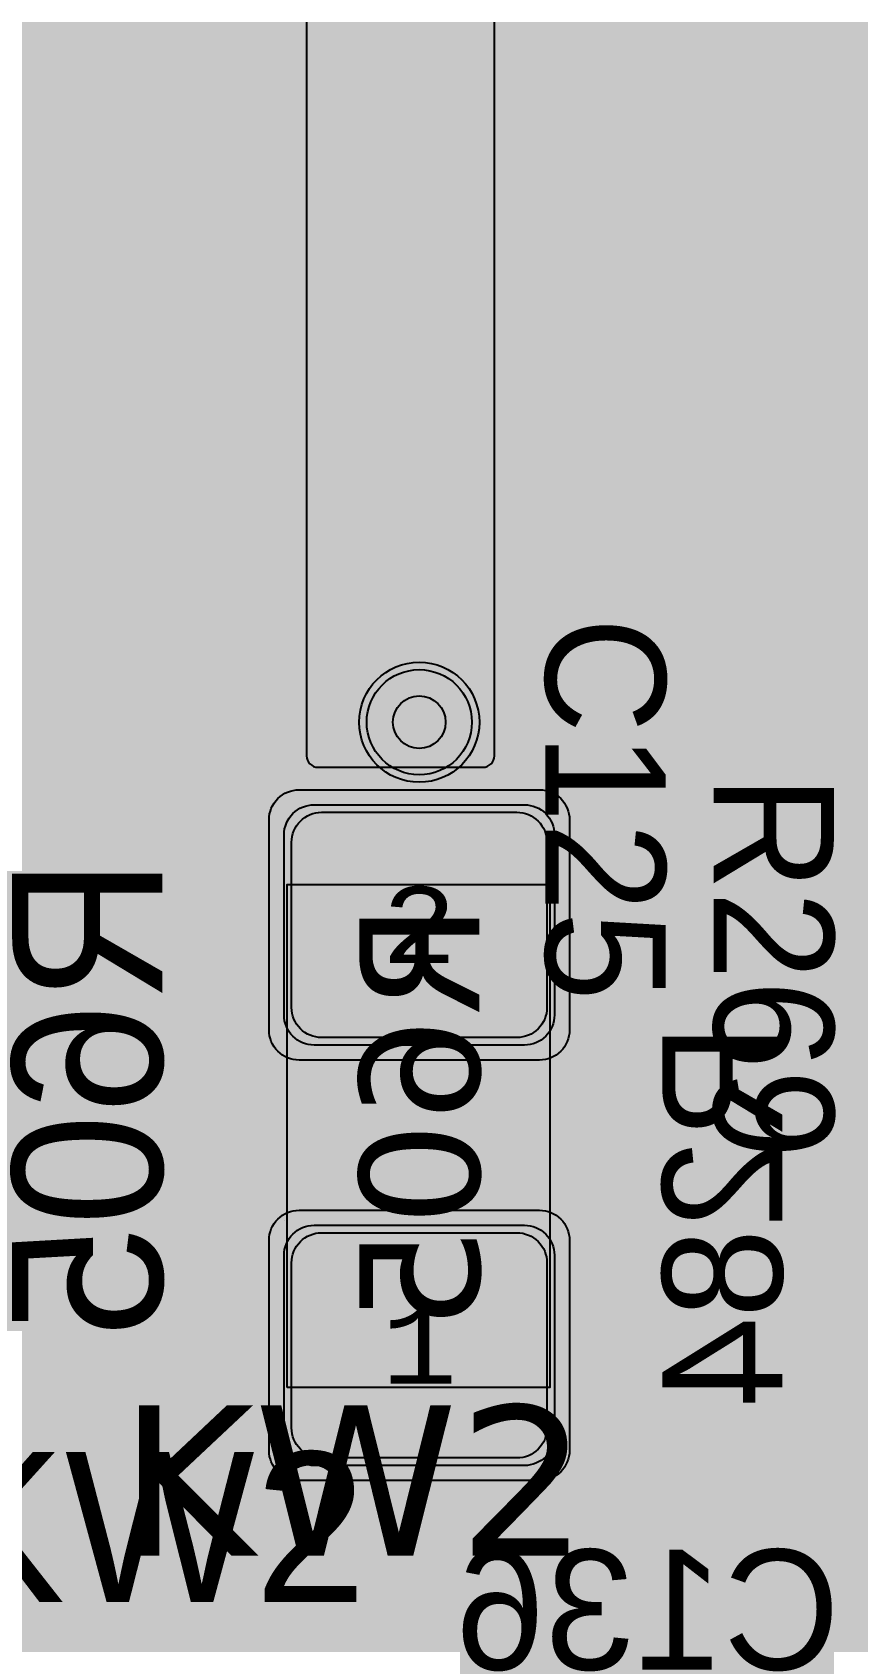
# Model space of a CAD drawing. Extents: x -28 to 199, y -61 to 255.
# Drawn here: x 108.42 to 113.92, y 110.88 to 121.6 of the extents above; entities that cross this region are included whole.
import ezdxf
from ezdxf.enums import TextEntityAlignment as Align

# ---------------------------------------------------------------- set-up
doc = ezdxf.new("R2010")
doc.units = 0
doc.header["$MEASUREMENT"] = 0
for name, color, linetype in [('ASSEMBLY_OUTLINES_BTM', 191, 'CONTINUOUS'), ('ASSEMBLY_PART_NUMBERS_BTM', 191, 'CONTINUOUS'), ('ASSEMBLY_PART_NUMBERS_TOP', 102, 'CONTINUOUS'), ('ASSEMBLY_REF_DES_BTM', 191, 'CONTINUOUS'), ('ASSEMBLY_REF_DES_TOP', 102, 'CONTINUOUS'), ('DRILL_DRAWING', 21, 'CONTINUOUS'), ('GENERATED_SILKSCREEN_BTM', 255, 'CONTINUOUS'), ('GENERATED_SILKSCREEN_TOP', 140, 'CONTINUOUS'), ('PART_PADS_SMD_BTM', 10, 'CONTINUOUS'), ('PIN_NUMBERS_BTM', 8, 'CONTINUOUS'), ('PIN_NUMBERS_TOP', 8, 'CONTINUOUS'), ('PLACEMENT_OUTLINES_BTM', 222, 'CONTINUOUS'), ('PLANE_DATA_LAYER_BOTTOM', 10, 'CONTINUOUS'), ('PLANE_DATA_LAYER_TOP', 150, 'CONTINUOUS'), ('PLANE_SHAPES_LAYER_2', 230, 'CONTINUOUS'), ('PLANE_SHAPES_LAYER_3', 81, 'CONTINUOUS'), ('PLANE_SHAPES_LAYER_BOTTOM', 10, 'CONTINUOUS'), ('PLANE_SHAPES_LAYER_TOP', 150, 'CONTINUOUS'), ('SILKSCREEN_OUTLINES_BTM', 211, 'CONTINUOUS'), ('SILKSCREEN_REF_DES_BTM', 211, 'CONTINUOUS'), ('SILKSCREEN_REF_DES_TOP', 150, 'CONTINUOUS'), ('SOLDERMASK_PADS_BTM', 12, 'CONTINUOUS'), ('SOLDERPASTE_PADS_BTM', 12, 'CONTINUOUS'), ('TRACES_LAYER_2', 230, 'CONTINUOUS'), ('TRACES_LAYER_BOTTOM', 10, 'CONTINUOUS'), ('TRACES_LAYER_TOP', 150, 'CONTINUOUS'), ('VIA_HOLES_LAYER_2', 30, 'CONTINUOUS'), ('VIA_HOLES_LAYER_3', 30, 'CONTINUOUS'), ('VIA_HOLES_LAYER_BOTTOM', 30, 'CONTINUOUS'), ('VIA_HOLES_LAYER_TOP', 30, 'CONTINUOUS'), ('VIA_PADS_LAYER_2', 230, 'CONTINUOUS'), ('VIA_PADS_LAYER_3', 81, 'CONTINUOUS'), ('VIA_PADS_LAYER_BOTTOM', 10, 'CONTINUOUS'), ('VIA_PADS_LAYER_TOP', 150, 'CONTINUOUS')]:
    doc.layers.add(name, color=color, linetype=linetype)
doc.styles.add('COURIER_NEW', font='COUR.TTF')
doc.styles.add('VERDANA', font='verdana.TTF')
doc.styles.add('VERIBEST_GERBER_0', font='txt')

msp = doc.modelspace()

# ---------------------------------------------------------------- hatches: boundary and pattern name
at = {"layer": 'PLANE_DATA_LAYER_BOTTOM'}
msp.add_hatch(color=256, dxfattribs=at).paths.add_polyline_path([(111.5, 131.9238, 0.414213562373095), (111.4238, 132), (109.500008, 132, -0.414213562373095), (109.5, 132.000008), (109.5, 134.749992, -0.414213562373095), (109.500008, 134.75), (110.006121, 134.75, 0.414213562373095), (110.082321, 134.8262, 0.1361140498363586), (110.071434, 134.865451, -0.1361112993962175), (110, 135.122999), (110, 135.123), (110, 135.1738, 0.414213562373095), (109.9238, 135.25), (102.239571, 135.25, -0.1989122151386089), (101.886018, 135.396447), (100.301127, 136.981338, 0.6681819935815638), (100.171045, 136.927457), (100.171045, 136.927456, 0.1347246748565301), (100.181719, 136.888562, -0.1347252053383624), (100.7, 135.000001), (100.7, 135, -0.2250797336535067), (99.341563, 132.135199, 0.2250776570506163), (99.313587, 132.0762, 0.414213562373095), (99.389787, 132), (103.249992, 132, -0.414213562373095), (103.25, 131.999992), (103.25, 128.3262, 0.414213562373095), (103.3262, 128.25), (110.249992, 128.25, -0.414213562373095), (110.25, 128.249992), (110.25, 116.7762, 0.414213562373095), (110.3262, 116.7), (111.4238, 116.7, 0.414213562373095), (111.5, 116.7762)], flags=0)
msp.add_hatch(color=256, dxfattribs=at).paths.add_polyline_path([(111, 116.2), (111, 116.7762)], is_closed=False, flags=0)
at = {"layer": 'PLANE_DATA_LAYER_TOP'}
h = msp.add_hatch(color=256, dxfattribs=at)
h.paths.add_polyline_path([(116, 117.851777, -0.198909955685367), (115.977682, 117.797896), (111.963134, 113.783348, 0.1989121654681667), (111.852713, 113.516769), (111.852713, 109.210536, -0.198909955685367), (111.830395, 109.156655), (111.519268, 108.845529, 0.0521305858654235), (111.469896, 108.784628, -0.2536742335169971), (111.406035, 108.75), (111.052087, 108.75, -0.761357668387957), (111.012997, 108.891609, 0.2639141789224446), (111.5, 109.749999), (111.5, 109.75, 0.9999999999999999), (109.5, 109.75), (109.5, 109.749999, 0.2639141789224446), (109.987003, 108.891609, -0.761360327043746), (109.947913, 108.75), (109.787758, 108.75, -0.1239228712937583), (109.751683, 108.759081, 0.1020236173796423), (108.319618, 109.18617, -0.3891033849063), (108.25, 109.262085), (108.25, 114.499992, 0.414213562373095), (108.249992, 114.5), (106.5762, 114.5, -0.414213562373095), (106.5, 114.5762), (106.5, 125.249996), (106.499997, 125.250001), (102.750002, 128.999998, 0.2076843458650112), (102.749996, 129), (92.5762, 129, -0.414213562373095), (92.5, 129.0762), (92.5, 136.056084, -0.1989099556853327), (92.522318, 136.109965), (96.690035, 140.277682, -0.198913366334503), (96.743917, 140.3), (101.681014, 140.3, 0.1989121654681708), (101.947593, 140.410421), (104.203399, 142.666227, -0.6681819935816116), (104.333481, 142.612346), (104.333481, 139.196114, 0.1757342818238031), (104.432285, 138.923678, -0.175734275473325), (104.45, 138.874832), (104.45, 138.725168, -0.175734275473325), (104.432285, 138.676322, 0.1757342818238031), (104.333481, 138.403886), (104.333481, 136.625539, 0.1989121882725126), (104.457961, 136.325019), (107.040622, 133.742358, -0.1989099556853327), (107.06294, 133.688477), (107.06294, 128.070543, -0.1989099556853327), (107.040622, 128.016662), (106.79948, 127.77552, 0.1989121882725187), (106.675, 127.475), (106.675, 127.253921, -0.1860860801835699), (106.65528, 127.20277, 1.605833285110361), (107.690542, 126.906113, -0.0444727051515374), (107.689341, 126.919589), (107.689341, 126.91959, -0.6681819935815638), (107.819423, 126.973471), (108.696207, 126.096687, -0.1385728852908575), (108.716437, 126.060519, 0.8890740124386082), (109.9, 126.199997), (109.9, 126.200001, 0.3470511284967585), (109.439481, 126.783563, -0.1385728852908576), (109.403313, 126.803793), (108.591015, 127.616091, -0.198909955685367), (108.568697, 127.669972), (108.568697, 134.9238, -0.414213562373095), (108.644897, 135), (112.2238, 135, -0.414213562373095), (112.3, 134.9238), (112.3, 122.370567, 0.1989122151386119), (112.446447, 122.017014), (115.667013, 118.796447, 0.1553978667167526), (115.936597, 118.657102, -0.3656115539432245), (116, 118.581984)], flags=0)
h.paths.add_polyline_path([(92.75, 130.75, -0.9999999999999999), (94.75, 130.75, -0.9999999999999999)], flags=0)
h.paths.add_polyline_path([(93.3, 135, -0.9999999999999999), (100.7, 135, -0.9999999999999999)], flags=0)
at = {"layer": 'PLANE_SHAPES_LAYER_2'}
h = msp.add_hatch(color=256, dxfattribs=at)
h.paths.add_polyline_path([(169.5, 129.25), (149.5, 129.25), (142.25, 122), (142.25, 90.5), (147.5, 90.5), (147.5, 80), (154, 80), (154, 69.25), (131.75, 69.25), (131.75, 73.25), (121.25, 73.25), (121.25, 81), (110.5, 81), (110.5, 125.75), (106.5, 125.75), (106.5, 128.75), (93.5, 128.75), (93.5, 120.25), (91.75, 120.25), (91.75, 121.5), (80, 121.5), (80, 118.25), (73.25, 118.25), (73.25, 124.5), (67.5, 124.5), (67.5, 128), (57.75, 128), (57.75, 120.25), (55.25, 120.25), (55.25, 121.5), (47.5, 121.5), (47.5, 119), (35, 119), (35, 134.75), (32.75, 134.75), (32.75, 159.75), (29.25, 159.75), (29.25, 175.25), (22.5, 175.25), (22.5, 195.25), (17.25, 195.25), (17.25, 198), (22.5, 198), (22.5, 216.5), (40.25, 216.5), (40.25, 235.5), (54.5, 235.5), (54.5, 254), (87.25, 254), (87.25, 236.25), (86.25, 236.25), (86.25, 228.75), (81, 228.75), (81, 218.75), (95.25, 218.75), (95.25, 194.5), (87, 194.5), (87, 172), (131.1, 172), (131.1, 208.75), (115.5, 208.75), (115.5, 213.75), (106.75, 213.75), (106.75, 218.75), (110.25, 222.25), (110.25, 226.25), (142.5, 226.25), (142.5, 221.5), (160.5, 221.5), (160.5, 240.75), (169.5, 240.75)])
h.paths.add_polyline_path([(35.5, 149.5), (41.75, 149.5), (41.75, 152), (39.25, 152), (39.25, 154), (37.75, 154), (37.75, 152), (35.5, 152)], flags=16)
h.paths.add_polyline_path([(37.5, 125.75), (37.5, 128.75), (42.75, 128.75), (42.75, 125.75)], flags=16)
h.paths.add_polyline_path([(52, 127.75), (52, 130.75), (54.25, 130.75), (54.25, 127.75)], flags=16)
h.paths.add_polyline_path([(50.75, 219.5), (50.75, 226.5), (71.75, 226.5), (71.75, 219.5)], flags=16)
h.paths.add_polyline_path([(66.5, 150.75), (66.5, 177.5), (72.25, 177.5), (72.25, 150.75)], flags=16)
h.paths.add_polyline_path([(47.25, 185.25), (73, 185.25), (73, 188.25), (70.25, 188.25), (70.25, 191), (47.25, 191)], flags=16)
h.paths.add_polyline_path([(84.5, 208), (84.5, 212.75), (85, 212.75), (85, 208)], flags=16)
h.paths.add_polyline_path([(61.5, 137.25), (87.75, 137.25), (87.75, 140.5), (84.75, 140.5), (84.75, 143), (61.5, 143)], flags=16)
h.paths.add_polyline_path([(88.75, 127), (88.75, 130), (91, 130), (91, 127)], flags=16)
h.paths.add_polyline_path([(85.5, 130.25), (85.5, 132.5), (91, 132.5), (91, 130.25)], flags=16)
h.paths.add_polyline_path([(108.75, 142.25), (135.75, 142.25), (135.75, 145.75), (132.25, 145.75), (132.25, 149), (108.75, 149)], flags=16)
h.paths.add_polyline_path([(114.25, 126.75), (140.75, 126.75), (140.75, 129.75), (137.25, 129.75), (137.25, 133), (114.25, 133)], flags=16)
h.paths.add_polyline_path([(155.25, 180.25), (166.25, 180.25), (166.25, 186.25), (152.25, 186.25), (152.25, 183), (155.25, 183)], flags=16)
at = {"layer": 'PLANE_SHAPES_LAYER_3'}
h = msp.add_hatch(color=256, dxfattribs=at)
h.paths.add_polyline_path([(169.5, 129.25), (149.5, 129.25), (142.25, 122), (142.25, 90.5), (147.5, 90.5), (147.5, 80), (154, 80), (154, 69.25), (131.75, 69.25), (131.75, 73.25), (121.25, 73.25), (121.25, 81), (110.5, 81), (110.5, 125.75), (106.5, 125.75), (106.5, 128.75), (93.5, 128.75), (93.5, 120.25), (91.75, 120.25), (91.75, 121.5), (80, 121.5), (80, 118.25), (73.25, 118.25), (73.25, 124.5), (67.5, 124.5), (67.5, 127.75), (58.25, 127.75), (58.25, 130.25), (88.75, 130.25), (88.75, 127), (91, 127), (91, 132.5), (55, 132.5), (55, 131.25), (52, 131.25), (52, 127.75), (55, 127.75), (55, 127.25), (57.75, 127.25), (57.75, 120.25), (55.25, 120.25), (55.25, 121.5), (47.5, 121.5), (47.5, 119), (35, 119), (35, 134.75), (32.75, 134.75), (32.75, 159.75), (29.25, 159.75), (29.25, 175.25), (22.5, 175.25), (22.5, 195.25), (17.25, 195.25), (17.25, 198), (22.5, 198), (22.5, 216.5), (40.25, 216.5), (40.25, 235.5), (54.5, 235.5), (54.5, 254), (87.25, 254), (87.25, 236.25), (86.25, 236.25), (86.25, 228.75), (81, 228.75), (81, 218.75), (95.25, 218.75), (95.25, 194.5), (87, 194.5), (87, 172), (131.1, 172), (131.1, 208.75), (115.5, 208.75), (115.5, 213.75), (106.75, 213.75), (106.75, 218.75), (110.25, 222.25), (110.25, 226.25), (142.5, 226.25), (142.5, 221.5), (160.5, 221.5), (160.5, 240.75), (169.5, 240.75)])
h.paths.add_polyline_path([(35.5, 149.5), (41.75, 149.5), (41.75, 152), (39.25, 152), (39.25, 154), (37.75, 154), (37.75, 152), (35.5, 152)], flags=16)
h.paths.add_polyline_path([(37.5, 125.75), (37.5, 128.75), (42.75, 128.75), (42.75, 125.75)], flags=16)
h.paths.add_polyline_path([(50.75, 219.5), (50.75, 226.5), (71.75, 226.5), (71.75, 219.5)], flags=16)
h.paths.add_polyline_path([(66.5, 150.75), (66.5, 177.5), (72.25, 177.5), (72.25, 150.75)], flags=16)
h.paths.add_polyline_path([(47.25, 185.25), (73, 185.25), (73, 188.25), (70.25, 188.25), (70.25, 191), (47.25, 191)], flags=16)
h.paths.add_polyline_path([(84.5, 208), (84.5, 212.75), (85, 212.75), (85, 208)], flags=16)
h.paths.add_polyline_path([(61.5, 137.25), (87.75, 137.25), (87.75, 140.5), (84.75, 140.5), (84.75, 143), (61.5, 143)], flags=16)
h.paths.add_polyline_path([(108.75, 142.25), (135.75, 142.25), (135.75, 145.75), (132.25, 145.75), (132.25, 149), (108.75, 149)], flags=16)
h.paths.add_polyline_path([(114.25, 126.75), (140.75, 126.75), (140.75, 129.75), (137.25, 129.75), (137.25, 133), (114.25, 133)], flags=16)
h.paths.add_polyline_path([(155.25, 180.25), (166.25, 180.25), (166.25, 186.25), (152.25, 186.25), (152.25, 183), (155.25, 183)], flags=16)
at = {"layer": 'VIA_HOLES_LAYER_2'}
h = msp.add_hatch(color=256, dxfattribs=at)
edge = h.paths.add_edge_path()
edge.add_arc((111, 117), 0.175, 0, 360)
at = {"layer": 'VIA_HOLES_LAYER_3'}
h = msp.add_hatch(color=256, dxfattribs=at)
edge = h.paths.add_edge_path()
edge.add_arc((111, 117), 0.175, 0, 360)
at = {"layer": 'VIA_HOLES_LAYER_BOTTOM'}
h = msp.add_hatch(color=256, dxfattribs=at)
edge = h.paths.add_edge_path()
edge.add_arc((111, 117), 0.175, 0, 360)
at = {"layer": 'VIA_HOLES_LAYER_TOP'}
h = msp.add_hatch(color=256, dxfattribs=at)
edge = h.paths.add_edge_path()
edge.add_arc((111, 117), 0.175, 0, 360)

# ---------------------------------------------------------------- linework, layer by layer
at = {"layer": 'ASSEMBLY_OUTLINES_BTM'}
msp.add_lwpolyline([(110.12, 112.57), (110.12, 115.92), (111.87, 115.92), (111.87, 112.57)], close=True, dxfattribs=at)
at = {"layer": 'GENERATED_SILKSCREEN_BTM', "const_width": 0.15}
for points in [[(108.306, 115.966), (109.266, 115.966), (109.274, 115.964), (109.279, 115.959), (109.282, 115.953), (109.283, 115.946), (109.282, 115.938), (109.279, 115.931), (109.274, 115.926), (109.266, 115.924), (108.806, 115.924), (108.806, 115.454), (109.272, 115.29), (109.279, 115.286), (109.283, 115.279), (109.284, 115.271), (109.282, 115.265), (109.279, 115.259), (109.273, 115.254), (109.267, 115.251), (109.259, 115.253), (108.793, 115.417), (108.666, 115.257)], [(108.327, 115.924), (108.327, 115.445), (108.453, 115.29), (108.639, 115.29), (108.766, 115.445), (108.766, 115.924), (108.327, 115.924)], [(108.666, 115.257), (108.664, 115.254), (108.659, 115.253), (108.654, 115.25), (108.649, 115.25), (108.443, 115.25), (108.438, 115.25), (108.435, 115.253), (108.432, 115.253), (108.431, 115.254), (108.43, 115.255), (108.427, 115.257), (108.29, 115.427)], [(108.327, 114.825), (108.453, 114.979), (108.812, 114.979), (108.701, 114.843), (108.7, 114.839), (108.699, 114.837), (108.699, 114.836), (108.698, 114.836), (108.697, 114.831), (108.697, 114.494), (108.698, 114.49), (108.699, 114.489), (108.699, 114.488), (108.7, 114.485), (108.701, 114.481), (108.837, 114.313), (108.84, 114.312), (108.841, 114.31), (108.842, 114.309), (108.844, 114.309), (108.851, 114.307), (108.854, 114.306), (109.129, 114.306), (109.134, 114.307), (109.138, 114.309), (109.142, 114.31), (109.145, 114.313), (109.282, 114.481), (109.284, 114.486), (109.285, 114.487), (109.285, 114.489), (109.286, 114.491), (109.286, 114.492), (109.286, 114.494), (109.286, 114.831), (109.285, 114.835), (109.284, 114.839), (109.282, 114.843), (109.145, 115.011), (109.143, 115.013), (109.142, 115.015), (109.139, 115.017), (109.132, 115.019), (109.129, 115.02), (108.443, 115.02), (108.438, 115.019), (108.434, 115.017), (108.432, 115.015), (108.43, 115.013), (108.427, 115.011), (108.29, 114.843)], [(108.864, 114.979), (109.119, 114.979), (109.245, 114.825), (109.245, 114.502), (109.119, 114.346), (108.864, 114.346), (108.737, 114.502), (108.737, 114.825), (108.864, 114.979)], [(112.91828, 114.31948), (112.91668, 114.31708), (112.91268, 114.31628), (112.90868, 114.31388), (112.90468, 114.31388), (112.73988, 114.31388), (112.73588, 114.31388), (112.73348, 114.31628), (112.73108, 114.31628), (112.73028, 114.31708), (112.72948, 114.31788), (112.72708, 114.31948), (112.61748, 114.45548), (112.61588, 114.45948), (112.61508, 114.46188), (112.61428, 114.46588), (112.61428, 114.86908), (112.61588, 114.87628), (112.61988, 114.88028), (112.62468, 114.88508), (112.63028, 114.88668), (113.39828, 114.88668), (113.40468, 114.88508), (113.40868, 114.88108), (113.41108, 114.87628), (113.41188, 114.87068), (113.41108, 114.86428), (113.40868, 114.85868), (113.40468, 114.85468), (113.39828, 114.85308), (113.03028, 114.85308), (113.03028, 114.47708), (113.40308, 114.34588), (113.40868, 114.34268), (113.41188, 114.33708), (113.41268, 114.33068), (113.41108, 114.32588), (113.40868, 114.32108), (113.40388, 114.31708), (113.39908, 114.31468), (113.39268, 114.31628), (113.01988, 114.44748), (112.91828, 114.31948)], [(112.64708, 114.85308), (112.64708, 114.46988), (112.74788, 114.34588), (112.89668, 114.34588), (112.99828, 114.46988), (112.99828, 114.85308), (112.64708, 114.85308)], [(108.29, 114.481), (108.427, 114.313), (108.432, 114.308), (108.44, 114.307), (108.445, 114.308), (108.451, 114.31), (108.455, 114.313), (108.459, 114.318), (108.462, 114.323), (108.463, 114.328), (108.463, 114.333), (108.46, 114.337), (108.327, 114.501)], [(112.61748, 113.69868), (112.72708, 113.56428), (112.73108, 113.56188), (112.73428, 113.56108), (112.73668, 113.55948), (112.73988, 113.55868), (112.84948, 113.55868), (112.85188, 113.55948), (112.85748, 113.56108), (112.86148, 113.56188), (112.86308, 113.56428), (113.29588, 114.09708), (113.38148, 114.09708), (113.38148, 113.57468), (113.38308, 113.56908), (113.38628, 113.56428), (113.39188, 113.56188), (113.39828, 113.56108), (113.40388, 113.56188), (113.40948, 113.56428), (113.41268, 113.56908), (113.41428, 113.57468), (113.41428, 114.11388), (113.41268, 114.12028), (113.40868, 114.12428), (113.40468, 114.12828), (113.39828, 114.12988), (113.28868, 114.12988), (113.28628, 114.12908), (113.28068, 114.12748), (113.27828, 114.12588), (113.27668, 114.12428), (113.27508, 114.12268), (112.84148, 113.59068), (112.74788, 113.59068), (112.64708, 113.71548), (112.64708, 113.97388), (112.75348, 114.10428), (112.75508, 114.10988), (112.75428, 114.11468), (112.75188, 114.12028), (112.74708, 114.12348), (112.74228, 114.12668), (112.73668, 114.12748), (112.73108, 114.12668), (112.72708, 114.12268), (112.61748, 113.98828), (112.61668, 113.98508), (112.61588, 113.98268), (112.61508, 113.98188), (112.61428, 113.97868), (112.61428, 113.70908), (112.61508, 113.70588), (112.61508, 113.70508), (112.61588, 113.70428), (112.61668, 113.70188), (112.61748, 113.69868)], [(108.29, 113.536), (108.427, 113.368), (108.432, 113.365), (108.436, 113.364), (108.439, 113.362), (108.443, 113.361), (109.129, 113.361), (109.132, 113.362), (109.139, 113.364), (109.141, 113.365), (109.145, 113.368), (109.282, 113.536), (109.283, 113.54), (109.284, 113.542), (109.285, 113.544), (109.286, 113.546), (109.286, 113.549), (109.286, 113.886), (109.285, 113.89), (109.284, 113.894), (109.282, 113.898), (109.145, 114.066), (109.143, 114.068), (109.142, 114.07), (109.139, 114.072), (109.132, 114.074), (109.129, 114.075), (108.443, 114.075), (108.439, 114.074), (108.436, 114.072), (108.432, 114.07), (108.427, 114.066)], [(108.427, 114.066), (108.29, 113.898)], [(108.453, 114.034), (109.119, 114.034), (109.169, 113.975), (108.38, 113.491), (108.327, 113.557), (108.327, 113.88), (108.453, 114.034)], [(109.195, 113.943), (109.245, 113.88), (109.245, 113.557), (109.119, 113.401), (108.453, 113.401), (108.406, 113.46), (109.195, 113.943)], [(112.90948, 112.83708), (112.98628, 112.86268), (113.06308, 112.83708), (113.06548, 112.83708), (113.06868, 112.83628), (113.31588, 112.83628), (113.31828, 112.83628), (113.32068, 112.83708), (113.32388, 112.83788), (113.32708, 112.84108), (113.40948, 112.92108), (113.41268, 112.92428), (113.41348, 112.92908), (113.41428, 112.93228), (113.41428, 113.22588), (113.41428, 113.22828), (113.41348, 113.23068), (113.41268, 113.23388), (113.40948, 113.23708), (113.32708, 113.31708), (113.32388, 113.32028), (113.32068, 113.32188), (113.31588, 113.32188), (113.06868, 113.32188), (113.06548, 113.32188), (113.06388, 113.32188), (113.06308, 113.32108), (112.98628, 113.29548), (112.90948, 113.32108), (112.90868, 113.32188), (112.90388, 113.32188), (112.71188, 113.32188), (112.70868, 113.32188), (112.70468, 113.32028), (112.70068, 113.31708), (112.61828, 113.23708), (112.61588, 113.23388), (112.61508, 113.23068), (112.61428, 113.22828), (112.61428, 113.22588), (112.61428, 112.93228), (112.61508, 112.92908), (112.61588, 112.92428), (112.61828, 112.92108), (112.70068, 112.84108), (112.70548, 112.83788), (112.70868, 112.83708), (112.71188, 112.83628), (112.90388, 112.83628), (112.90708, 112.83628), (112.90868, 112.83708), (112.90948, 112.83708)], [(112.72068, 113.28988), (112.90228, 113.28988), (112.97108, 113.26828), (112.97108, 112.89148), (112.90228, 112.86828), (112.72068, 112.86828), (112.64708, 112.93868), (112.64708, 113.21788), (112.72068, 113.28988)], [(113.07188, 113.28988), (113.30868, 113.28988), (113.38148, 113.21788), (113.38148, 112.93868), (113.30868, 112.86828), (113.07188, 112.86828), (113.00308, 112.89148), (113.00308, 113.26828), (113.07188, 113.28988)], [(108.306, 113.131), (108.787, 113.131), (108.794, 113.13), (108.799, 113.127), (108.802, 113.123), (108.804, 113.116), (108.806, 113.111), (108.807, 113.107), (108.806, 113.102), (108.803, 113.098), (108.67, 112.935), (108.67, 112.612), (108.797, 112.456), (109.119, 112.456), (109.244, 112.612), (109.244, 112.935), (109.112, 113.098), (109.109, 113.105), (109.109, 113.111), (109.113, 113.117), (109.118, 113.123), (109.125, 113.127), (109.132, 113.128), (109.136, 113.128), (109.139, 113.127), (109.144, 113.122), (109.282, 112.953), (109.284, 112.95), (109.284, 112.946), (109.286, 112.942), (109.286, 112.605), (109.286, 112.602), (109.285, 112.601), (109.285, 112.6), (109.284, 112.598), (109.284, 112.596), (109.282, 112.592), (109.144, 112.423), (109.141, 112.42), (109.139, 112.419), (109.133, 112.417), (109.129, 112.416), (108.787, 112.416), (108.783, 112.417), (108.777, 112.419), (108.775, 112.419), (108.774, 112.42), (108.772, 112.422), (108.77, 112.423), (108.634, 112.592), (108.632, 112.597), (108.631, 112.6), (108.63, 112.605), (108.63, 112.942)], [(108.63, 112.942), (108.631, 112.946), (108.632, 112.949), (108.634, 112.953), (108.744, 113.089), (108.327, 113.089)], [(113.39828, 112.13948), (113.40468, 112.13868), (113.40868, 112.13468), (113.41108, 112.12908), (113.41188, 112.12348), (113.41108, 112.11788), (113.40868, 112.11308), (113.40468, 112.10908), (113.39828, 112.10748), (113.15588, 112.10748), (113.15588, 112.06988), (113.15428, 112.06428), (113.15108, 112.05948), (113.14548, 112.05708), (113.13988, 112.05628), (113.13348, 112.05708), (113.12788, 112.05948), (113.12388, 112.06428), (113.12308, 112.06988), (113.12308, 112.10748), (112.65268, 112.10748), (112.64868, 112.10828), (112.64548, 112.10988), (112.64228, 112.11388), (112.63988, 112.11788), (112.63828, 112.12268), (112.63748, 112.12748), (112.63828, 112.13148), (112.64148, 112.13548), (113.12708, 112.62108), (113.13188, 112.62428), (113.13668, 112.62588), (113.14148, 112.62508), (113.14708, 112.62188), (113.15108, 112.62028), (113.15348, 112.61708), (113.15508, 112.61388), (113.15588, 112.60988), (113.15588, 112.13948), (113.39828, 112.13948)], [(113.12308, 112.56988), (112.69348, 112.13948), (113.12308, 112.13948), (113.12308, 112.56988)], [(112.6516, 110.7092), (112.6516, 111.4604), (112.6524, 111.466), (112.6548, 111.47), (112.6588, 111.4724), (112.6644, 111.4732), (112.6684, 111.474), (112.6724, 111.474), (112.6756, 111.4724), (112.6788, 111.4692), (112.8348, 111.25), (112.8364, 111.2468), (112.8372, 111.2444), (112.8372, 111.2388), (112.8348, 111.234), (112.8308, 111.23), (112.826, 111.2268), (112.8204, 111.2252), (112.8172, 111.2252), (112.8148, 111.226), (112.8108, 111.2308), (112.6828, 111.41), (112.6828, 110.7092)], [(111.0228, 111.4732), (110.8884, 111.3636), (110.8852, 111.3596), (110.8836, 111.3532), (110.8844, 111.3484), (110.886, 111.3444), (110.8884, 111.3412), (110.8924, 111.338), (110.8964, 111.3356), (110.9004, 111.3348), (110.9044, 111.3348), (110.9076, 111.3372), (111.0388, 111.4436), (111.298, 111.4436), (111.4212, 111.3428), (111.4212, 111.0556), (111.3124, 111.1444), (111.3092, 111.1452), (111.3076, 111.146), (111.3068, 111.146), (111.3068, 111.1468), (111.3028, 111.1476), (111.0332, 111.1476), (111.03, 111.1468), (111.03, 111.146), (111.0284, 111.146), (111.026, 111.1452), (111.0236, 111.1444), (110.8884, 111.0356), (110.8876, 111.0332), (110.886, 111.0324), (110.8852, 111.0316), (110.8852, 111.03), (110.8836, 111.0244), (110.8828, 111.022), (110.8828, 110.802), (110.8836, 110.798)], [(111.4532, 110.7996), (111.454, 110.802), (111.454, 111.3508), (111.4532, 111.3548), (111.4516, 111.358), (111.45, 111.3596), (111.4492, 111.3612), (111.4468, 111.3636), (111.3124, 111.4732), (111.3092, 111.474), (111.3076, 111.4748), (111.306, 111.4756), (111.3028, 111.4764), (111.0332, 111.4764), (111.03, 111.4756), (111.0284, 111.4748), (111.026, 111.474), (111.0228, 111.4732)], [(111.7956, 110.7092), (111.6708, 110.81), (111.6708, 110.9588), (111.794, 111.0604), (111.9268, 111.0604), (111.9332, 111.062), (111.9372, 111.0652), (111.9396, 111.0708), (111.9404, 111.0764), (111.9396, 111.082), (111.9372, 111.0868), (111.9332, 111.0908), (111.9268, 111.0924), (111.794, 111.0924), (111.6708, 111.194), (111.6708, 111.3428), (111.7956, 111.4436), (112.054, 111.4436), (112.1844, 111.3372), (112.19, 111.3356), (112.1956, 111.3364), (112.2004, 111.3388), (112.2044, 111.3436), (112.2076, 111.3484), (112.2084, 111.354), (112.2084, 111.3572), (112.2076, 111.3596), (112.206, 111.362), (112.2036, 111.3636), (112.0684, 111.4732), (112.066, 111.474), (112.0636, 111.4748), (112.0628, 111.4756), (112.0596, 111.4764), (111.79, 111.4764), (111.786, 111.4756), (111.7844, 111.4748), (111.7828, 111.474), (111.7796, 111.4732), (111.6444, 111.3636), (111.642, 111.3596), (111.6412, 111.3564), (111.6396, 111.354), (111.6388, 111.3508), (111.6388, 111.186), (111.6396, 111.1836), (111.6412, 111.178), (111.642, 111.174), (111.6444, 111.1724), (111.762, 111.0764), (111.6444, 110.9804), (111.6436, 110.9788), (111.642, 110.9772), (111.6412, 110.9764), (111.6412, 110.9748), (111.6396, 110.9692), (111.6388, 110.9668), (111.6388, 110.802), (111.6396, 110.798)], [(113.6916, 110.798), (113.6924, 110.802), (113.6924, 111.3508), (113.6916, 111.3548), (113.69, 111.358), (113.6884, 111.3596), (113.6876, 111.3612), (113.686, 111.3636), (113.5508, 111.4732), (113.5484, 111.474), (113.546, 111.4748), (113.5452, 111.4756), (113.542, 111.4764), (113.2724, 111.4764), (113.2684, 111.4756), (113.2668, 111.4748), (113.2644, 111.474), (113.262, 111.4732), (113.1268, 111.3636), (113.1236, 111.3596), (113.122, 111.3532), (113.1228, 111.3484), (113.1244, 111.3444), (113.1268, 111.3412), (113.1308, 111.338), (113.1348, 111.3356), (113.1388, 111.3348), (113.1428, 111.3348), (113.146, 111.3372), (113.278, 111.4436), (113.5364, 111.4436), (113.6596, 111.3428), (113.6596, 110.81), (113.5364, 110.7092)], [(111.4212, 111.014), (111.4212, 110.81), (111.298, 110.7092), (111.0396, 110.7092), (110.9148, 110.81), (110.9148, 111.014), (111.0396, 111.1156), (111.298, 111.1156), (111.4212, 111.014)], [(112.2084, 110.798), (112.2076, 110.8036), (112.2044, 110.8092), (112.2004, 110.8132), (112.1956, 110.8164), (112.19, 110.8172), (112.1844, 110.8156), (112.054, 110.7092)], [(113.278, 110.7092), (113.146, 110.8156), (113.1428, 110.8172), (113.1388, 110.818), (113.1348, 110.8172), (113.1308, 110.8148), (113.1268, 110.8116), (113.1244, 110.8076), (113.1228, 110.8028), (113.122, 110.798)]]:
    msp.add_lwpolyline(points, dxfattribs=at)
for points in [[(110.120005, 113.657911, 1.22306e-05), (110.119995, 113.657902), (110.119995, 114.842098, 1.22306e-05), (110.120005, 114.842089), (110.120005, 113.657911)], [(111.870005, 113.666156, 1.1642e-05), (111.869995, 113.666164), (111.869995, 114.833836, 1.1642e-05), (111.870005, 114.833844), (111.870005, 113.666156)]]:
    msp.add_lwpolyline(points, format="xyb", dxfattribs=at)
at = {"layer": 'GENERATED_SILKSCREEN_TOP', "const_width": 0.15}
for points in [[(111.8464, 117.45), (111.956, 117.5844), (111.9584, 117.5884), (111.9616, 117.5892), (111.9648, 117.5908), (111.9688, 117.5916), (112.5176, 117.5916), (112.5216, 117.5908), (112.5248, 117.5892), (112.5272, 117.5876), (112.528, 117.5868), (112.5304, 117.5844), (112.64, 117.45), (112.6408, 117.4476), (112.6416, 117.4452), (112.6424, 117.4444), (112.6432, 117.4412), (112.6432, 117.1716), (112.6424, 117.1676), (112.6416, 117.166), (112.6408, 117.1636), (112.64, 117.1612), (112.5304, 117.026), (112.5264, 117.0228), (112.52, 117.0212), (112.516, 117.022), (112.512, 117.0236), (112.508, 117.026), (112.5048, 117.03), (112.5024, 117.034), (112.5016, 117.038), (112.5016, 117.042), (112.504, 117.0452), (112.6104, 117.1772), (112.6104, 117.4356), (112.5096, 117.5588), (111.9768, 117.5588), (111.876, 117.4356), (111.876, 117.1772), (111.9824, 117.0452), (111.9848, 117.042), (111.9848, 117.038), (111.984, 117.034), (111.9816, 117.03), (111.9784, 117.026), (111.9744, 117.0236), (111.9704, 117.022), (111.9648, 117.0212), (111.96, 117.0228), (111.956, 117.026), (111.8464, 117.1612), (111.8448, 117.1644), (111.844, 117.1652), (111.844, 117.1676), (111.844, 117.1684), (111.8432, 117.1692), (111.8432, 117.1716), (111.8432, 117.4412), (111.844, 117.4444), (111.8448, 117.4476), (111.8464, 117.45)], [(111.876, 116.722), (111.8752, 116.7284), (111.8712, 116.7316), (111.8656, 116.734), (111.8592, 116.7348), (111.8536, 116.734), (111.848, 116.7316), (111.844, 116.7284), (111.8432, 116.722), (111.8432, 116.41), (111.844, 116.4044), (111.848, 116.3996), (111.8536, 116.3972), (111.8592, 116.3964), (111.8656, 116.3972), (111.8712, 116.3996), (111.8752, 116.4044), (111.876, 116.41), (111.876, 116.5508), (112.6272, 116.5508), (112.6328, 116.5516), (112.6368, 116.554), (112.6392, 116.558), (112.64, 116.5636), (112.6408, 116.5676), (112.6408, 116.5716), (112.6392, 116.5748), (112.636, 116.578), (112.4168, 116.734), (112.4112, 116.7364), (112.4064, 116.7364), (112.4008, 116.734), (112.3968, 116.73), (112.3936, 116.7252), (112.392, 116.7196), (112.3936, 116.714), (112.3976, 116.71), (112.5768, 116.582), (111.876, 116.582), (111.876, 116.722)], [(113.4592, 115.9756), (113.4608, 115.9732), (113.4648, 115.9724), (113.4688, 115.97), (113.4728, 115.97), (113.6376, 115.97), (113.6416, 115.97), (113.644, 115.9724), (113.6464, 115.9724), (113.6472, 115.9732), (113.648, 115.974), (113.6504, 115.9756), (113.76, 116.1116), (113.7616, 116.1156), (113.7624, 116.118), (113.7632, 116.122), (113.7632, 116.5252), (113.7616, 116.5324), (113.7576, 116.5364), (113.7536, 116.5412), (113.7472, 116.5428), (112.9792, 116.5428), (112.9728, 116.5412), (112.9688, 116.5372), (112.9664, 116.5324), (112.9656, 116.5268), (112.9664, 116.5204), (112.9688, 116.5148), (112.9728, 116.5108), (112.9792, 116.5092), (113.3472, 116.5092), (113.3472, 116.1332), (112.9744, 116.002), (112.9688, 115.9988), (112.9656, 115.9932), (112.9648, 115.9868), (112.9664, 115.982), (112.9696, 115.9772), (112.9736, 115.9732), (112.9784, 115.9708), (112.9848, 115.9724), (113.3576, 116.1036), (113.4592, 115.9756)], [(113.7304, 116.5092), (113.7304, 116.126), (113.6296, 116.002), (113.4808, 116.002), (113.3792, 116.126), (113.3792, 116.5092), (113.7304, 116.5092)], [(112.64, 115.678), (112.5304, 115.5436), (112.5264, 115.5412), (112.5232, 115.5404), (112.5208, 115.5388), (112.5176, 115.538), (112.408, 115.538), (112.4056, 115.5388), (112.4, 115.5404), (112.396, 115.5412), (112.3944, 115.5436), (111.9616, 116.0764), (111.876, 116.0764), (111.876, 115.554), (111.8744, 115.5484), (111.8712, 115.5436), (111.8656, 115.5412), (111.8592, 115.5404), (111.8536, 115.5412), (111.848, 115.5436), (111.8448, 115.5484), (111.8432, 115.554), (111.8432, 116.0932), (111.8448, 116.0996), (111.8488, 116.1036), (111.8536, 116.1076), (111.8592, 116.1092), (111.9688, 116.1092), (111.9712, 116.1084), (111.9768, 116.1068), (111.9792, 116.1052), (111.9808, 116.1036), (111.9824, 116.102), (112.416, 115.57), (112.5096, 115.57), (112.6104, 115.6948), (112.6104, 115.9532), (112.504, 116.0836), (112.5024, 116.0892), (112.5032, 116.094), (112.5056, 116.0996), (112.5104, 116.1028), (112.516, 116.106), (112.5216, 116.1068), (112.5264, 116.106), (112.5304, 116.102), (112.64, 115.9676), (112.6408, 115.9644), (112.6416, 115.962), (112.6424, 115.9612), (112.6432, 115.958), (112.6432, 115.6884), (112.6424, 115.6852), (112.6424, 115.6844), (112.6416, 115.6836), (112.6408, 115.6812), (112.64, 115.678)], [(113.76, 115.3548), (113.6504, 115.2204), (113.6464, 115.218), (113.6432, 115.2172), (113.6408, 115.2156), (113.6376, 115.2148), (113.528, 115.2148), (113.5256, 115.2156), (113.52, 115.2172), (113.516, 115.218), (113.5144, 115.2204), (113.0816, 115.7532), (112.996, 115.7532), (112.996, 115.2308), (112.9944, 115.2252), (112.9912, 115.2204), (112.9856, 115.218), (112.9792, 115.2172), (112.9736, 115.218), (112.968, 115.2204), (112.9648, 115.2252), (112.9632, 115.2308), (112.9632, 115.77), (112.9648, 115.7764), (112.9688, 115.7804), (112.9736, 115.7844), (112.9792, 115.786), (113.0888, 115.786), (113.0912, 115.7852), (113.0968, 115.7836), (113.0992, 115.782), (113.1008, 115.7804), (113.1024, 115.7788), (113.536, 115.2468), (113.6296, 115.2468), (113.7304, 115.3716), (113.7304, 115.63), (113.624, 115.7604), (113.6224, 115.766), (113.6232, 115.7708), (113.6256, 115.7764), (113.6304, 115.7796), (113.636, 115.7828), (113.6416, 115.7836), (113.6464, 115.7828), (113.6504, 115.7788), (113.76, 115.6444), (113.7608, 115.6412), (113.7616, 115.6388), (113.7624, 115.638), (113.7632, 115.6348), (113.7632, 115.3652), (113.7624, 115.362), (113.7624, 115.3612), (113.7616, 115.3604), (113.7608, 115.358), (113.76, 115.3548)], [(112.368, 115.2028), (112.3672, 115.206), (112.3664, 115.2084), (112.3648, 115.2116), (112.2768, 115.3204), (112.6104, 115.3204), (112.6104, 114.798), (112.612, 114.7924), (112.6152, 114.7876), (112.6208, 114.7852), (112.6264, 114.7844), (112.6328, 114.7852), (112.6384, 114.7876), (112.6416, 114.7924), (112.6432, 114.798), (112.6432, 115.338), (112.6416, 115.3436), (112.6376, 115.3476), (112.6336, 115.3524), (112.6272, 115.354), (112.2424, 115.354), (112.2368, 115.3532), (112.2328, 115.3508), (112.2304, 115.3476), (112.2288, 115.342), (112.2272, 115.338), (112.2264, 115.3348), (112.2272, 115.3308), (112.2296, 115.3276), (112.336, 115.1972), (112.336, 114.9388), (112.2344, 114.814), (111.9768, 114.814), (111.8768, 114.9388), (111.8768, 115.1972), (111.9824, 115.3276), (111.9848, 115.3332), (111.9848, 115.338), (111.9816, 115.3428), (111.9776, 115.3476), (111.972, 115.3508), (111.9664, 115.3516), (111.9632, 115.3516), (111.9608, 115.3508), (111.9568, 115.3468), (111.8464, 115.2116), (111.8448, 115.2092), (111.8448, 115.206), (111.8432, 115.2028), (111.8432, 114.9332), (111.8432, 114.9308), (111.844, 114.93), (111.844, 114.9292), (111.8448, 114.9276), (111.8448, 114.926), (111.8464, 114.9228), (111.9568, 114.7876), (111.9592, 114.7852), (111.9608, 114.7844), (111.9656, 114.7828), (111.9688, 114.782), (112.2424, 114.782), (112.2464, 114.7828), (112.2504, 114.7844), (112.252, 114.7844), (112.2528, 114.7852), (112.2544, 114.7868), (112.256, 114.7876), (112.3648, 114.9228), (112.3664, 114.9268), (112.3672, 114.9292), (112.368, 114.9332), (112.368, 115.2028)], [(113.76, 114.5988), (113.6504, 114.4644), (113.6464, 114.4604), (113.64, 114.4596), (113.636, 114.4604), (113.632, 114.462), (113.628, 114.4644), (113.6248, 114.4684), (113.6224, 114.4724), (113.6216, 114.4764), (113.6216, 114.4804), (113.624, 114.4836), (113.7304, 114.6148), (113.7304, 114.874), (113.6296, 114.9972), (113.3424, 114.9972), (113.4312, 114.8884), (113.432, 114.8852), (113.4328, 114.8836), (113.4328, 114.8828), (113.4336, 114.8828), (113.4344, 114.8788), (113.4344, 114.6092), (113.4336, 114.606), (113.4328, 114.6052), (113.4328, 114.6044), (113.432, 114.602), (113.4312, 114.5988), (113.3224, 114.4644), (113.3208, 114.4636), (113.3192, 114.462), (113.3184, 114.4612), (113.3168, 114.4612), (113.3112, 114.4596), (113.3088, 114.4588), (113.0888, 114.4588), (113.0848, 114.4596), (113.0816, 114.4612), (113.0784, 114.462), (113.076, 114.4644), (112.9664, 114.5988), (112.9648, 114.6028), (112.964, 114.6036), (112.964, 114.6052), (112.964, 114.6068), (112.9632, 114.6076), (112.9632, 114.6092), (112.9632, 114.8788), (112.964, 114.882), (112.9648, 114.8852), (112.9664, 114.8884), (113.076, 115.0228), (113.0776, 115.0244), (113.0784, 115.026), (113.0808, 115.0276), (113.0864, 115.0292), (113.0888, 115.03), (113.6376, 115.03), (113.6416, 115.0292), (113.6448, 115.0276), (113.6472, 115.026), (113.648, 115.0244), (113.6504, 115.0228), (113.76, 114.8884), (113.7608, 114.8852), (113.7616, 114.8828), (113.7624, 114.882), (113.7632, 114.8788), (113.7632, 114.6092), (113.7624, 114.606), (113.7624, 114.6052), (113.7616, 114.6044), (113.7608, 114.602), (113.76, 114.5988)], [(113.3008, 114.9972), (113.0968, 114.9972), (112.996, 114.874), (112.996, 114.6156), (113.0968, 114.4908), (113.3008, 114.4908), (113.4024, 114.6156), (113.4024, 114.874), (113.3008, 114.9972)], [(112.9664, 114.1324), (113.076, 114.2668), (113.08, 114.2708), (113.0848, 114.2716), (113.0904, 114.2708), (113.096, 114.2676), (113.1008, 114.2644), (113.1032, 114.2588), (113.104, 114.254), (113.1024, 114.2484), (112.996, 114.118), (112.996, 113.8596), (113.0968, 113.7348), (113.384, 113.7348), (113.296, 113.8436), (113.2944, 113.8468), (113.2936, 113.8476), (113.2928, 113.85), (113.2928, 113.8532), (113.2928, 114.1228), (113.2928, 114.126), (113.2952, 114.1308), (113.296, 114.1324), (113.4048, 114.2668), (113.4056, 114.2684), (113.4072, 114.27), (113.4096, 114.2716), (113.4152, 114.2732), (113.4184, 114.274), (113.6376, 114.274), (113.6416, 114.2732), (113.6448, 114.2716), (113.6472, 114.27), (113.648, 114.2684), (113.6504, 114.2668), (113.76, 114.1324), (113.7608, 114.1292), (113.7616, 114.1268), (113.7624, 114.126), (113.7632, 114.1228), (113.7632, 113.8532), (113.7624, 113.85), (113.7624, 113.8492), (113.7616, 113.8484), (113.7608, 113.846), (113.76, 113.8428), (113.6504, 113.7084), (113.6472, 113.706), (113.6432, 113.7052), (113.6408, 113.7036), (113.6376, 113.7028), (113.0888, 113.7028), (113.0864, 113.7036), (113.0808, 113.7052), (113.0792, 113.706), (113.076, 113.7084), (112.9664, 113.8428), (112.9648, 113.8468), (112.964, 113.8476), (112.964, 113.8492), (112.964, 113.8508), (112.9632, 113.8516), (112.9632, 113.8532), (112.9632, 114.1228), (112.964, 114.126), (112.9648, 114.1292), (112.9664, 114.1324)], [(113.6296, 114.2412), (113.4264, 114.2412), (113.3248, 114.118), (113.3248, 113.8596), (113.4264, 113.7348), (113.6296, 113.7348), (113.7304, 113.8596), (113.7304, 114.118), (113.6296, 114.2412)], [(108.5915, 112.086), (108.5955, 112.092), (108.5965, 112.099), (108.5955, 112.107), (108.5915, 112.113), (108.5865, 112.118), (108.5795, 112.121), (108.5765, 112.122), (108.5725, 112.122), (108.5695, 112.121), (108.5665, 112.119), (107.9255, 111.597)], [(108.0915, 111.679), (108.5645, 111.13), (108.5675, 111.127), (108.5705, 111.125), (108.5735, 111.124), (108.5765, 111.124), (108.5835, 111.127), (108.5895, 111.131), (108.5945, 111.136), (108.5975, 111.143), (108.5975, 111.15), (108.5965, 111.154), (108.5945, 111.157), (108.1215, 111.706), (108.5915, 112.086)], [(108.8285, 111.143), (108.8305, 111.136), (108.8335, 111.132), (108.8395, 111.129), (108.8455, 111.127), (108.8525, 111.125), (108.8575, 111.125), (108.8625, 111.128), (108.8675, 111.133), (109.1865, 111.651), (109.5065, 111.133), (109.5105, 111.128), (109.5145, 111.125), (109.5205, 111.125), (109.5265, 111.127), (109.5335, 111.129), (109.5395, 111.132), (109.5425, 111.137), (109.5435, 111.143), (109.5435, 112.103), (109.5415, 112.11), (109.5365, 112.116), (109.5305, 112.119), (109.5235, 112.12), (109.5165, 112.119), (109.5095, 112.116), (109.5045, 112.11), (109.5035, 112.103), (109.5035, 111.216), (109.2045, 111.703), (109.2005, 111.706), (109.1955, 111.708), (109.1915, 111.709), (109.1865, 111.709), (109.1815, 111.709), (109.1775, 111.708), (109.1735, 111.706), (109.1685, 111.703), (108.8705, 111.216), (108.8705, 112.103), (108.8685, 112.11), (108.8635, 112.116), (108.8565, 112.119), (108.8485, 112.12), (108.8415, 112.119), (108.8355, 112.116), (108.8305, 112.11), (108.8285, 112.103), (108.8285, 111.146), (108.8285, 111.143)], [(110.3135, 112.119), (110.4815, 111.982), (110.4845, 111.977), (110.4855, 111.973), (110.4875, 111.97), (110.4885, 111.966), (110.4885, 111.829), (110.4875, 111.825), (110.4855, 111.819), (110.4845, 111.814), (110.4815, 111.812), (109.8155, 111.271), (109.8155, 111.164), (110.4685, 111.164), (110.4755, 111.162), (110.4815, 111.158), (110.4845, 111.151), (110.4855, 111.143), (110.4845, 111.136), (110.4815, 111.129), (110.4755, 111.125), (110.4685, 111.123), (109.7945, 111.123), (109.7865, 111.125), (109.7815, 111.13), (109.7765, 111.135), (109.7745, 111.143), (109.7745, 111.28), (109.7755, 111.283), (109.7775, 111.29), (109.7795, 111.293), (109.7815, 111.295), (109.7835, 111.297), (110.4485, 111.839), (110.4485, 111.956), (110.2925, 112.082), (109.9695, 112.082), (109.8065, 111.949), (109.7995, 111.947), (109.7925, 111.948), (109.7865, 111.951), (109.7825, 111.957), (109.7785, 111.963), (109.7775, 111.97), (109.7775, 111.974), (109.7785, 111.977), (109.7835, 111.982), (109.9515, 112.119), (109.9555, 112.12), (109.9585, 112.121), (109.9595, 112.122), (109.9635, 112.123), (110.3005, 112.123), (110.3045, 112.122), (110.3055, 112.122), (110.3065, 112.121), (110.3095, 112.12), (110.3135, 112.119)]]:
    msp.add_lwpolyline(points, dxfattribs=at)
at = {"layer": 'PART_PADS_SMD_BTM'}
for points in [[(110.1, 116.25, -0.4142135624), (110.3, 116.45), (111.7, 116.45, -0.4142135624), (111.9, 116.25), (111.9, 115.05, -0.4142135624), (111.7, 114.85), (110.3, 114.85, -0.4142135624), (110.1, 115.05)], [(110.1, 113.45, -0.4142135624), (110.3, 113.65), (111.7, 113.65, -0.4142135624), (111.9, 113.45), (111.9, 112.25, -0.4142135624), (111.7, 112.05), (110.3, 112.05, -0.4142135624), (110.1, 112.25)]]:
    msp.add_lwpolyline(points, format="xyb", close=True, dxfattribs=at)
at = {"layer": 'PLACEMENT_OUTLINES_BTM'}
msp.add_lwpolyline([(110.12, 112.57), (110.12, 115.92), (111.87, 115.92), (111.87, 112.57)], close=True, dxfattribs=at)
at = {"layer": 'PLANE_DATA_LAYER_BOTTOM'}
msp.add_lwpolyline([(103.3262, 128.25), (110.249992, 128.25, -0.4142135624), (110.25, 128.249992), (110.25, 116.7762, 0.4142135624), (110.3262, 116.7), (111.4238, 116.7, 0.4142135624), (111.5, 116.7762), (111.5, 131.9238, 0.4142135624), (111.4238, 132), (109.500008, 132, -0.4142135624), (109.5, 132.000008), (109.5, 134.749992, -0.4142135624), (109.500008, 134.75), (110.006121, 134.75, 0.4142135624), (110.082321, 134.8262, 0.1361140498), (110.071434, 134.865451, -0.1361112994), (110, 135.122999), (110, 135.123), (110, 135.1738, 0.4142135624), (109.9238, 135.25), (102.239571, 135.25, -0.1989122151)], format="xyb", dxfattribs=at)
at = {"layer": 'PLANE_DATA_LAYER_BOTTOM', "const_width": 0.5}
msp.add_lwpolyline([(111, 116.2), (111, 116.7762)], dxfattribs=at)
at = {"layer": 'PLANE_SHAPES_LAYER_BOTTOM'}
msp.add_solid([(110.25, 116.5), (111.5, 116.5), (110.25, 128.25), (111.5, 128.25)], dxfattribs=at)
at = {"layer": 'PLANE_SHAPES_LAYER_TOP'}
for points in [[(106.5, 114.5), (116, 114.5), (106.5, 135), (116, 135)], [(108.25, 108.75), (113.5, 108.75), (108.25, 114.5), (113.5, 114.5)]]:
    msp.add_solid(points, dxfattribs=at)
at = {"layer": 'SILKSCREEN_OUTLINES_BTM'}
msp.add_lwpolyline([(110.12, 112.57), (110.12, 115.92), (111.87, 115.92), (111.87, 112.57)], close=True, dxfattribs=at)
at = {"layer": 'SOLDERMASK_PADS_BTM'}
for points in [[(110, 116.35, -0.4142135624), (110.2, 116.55), (111.8, 116.55, -0.4142135624), (112, 116.35), (112, 114.95, -0.4142135624), (111.8, 114.75), (110.2, 114.75, -0.4142135624), (110, 114.95)], [(110, 113.55, -0.4142135624), (110.2, 113.75), (111.8, 113.75, -0.4142135624), (112, 113.55), (112, 112.15, -0.4142135624), (111.8, 111.95), (110.2, 111.95, -0.4142135624), (110, 112.15)]]:
    msp.add_lwpolyline(points, format="xyb", close=True, dxfattribs=at)
at = {"layer": 'SOLDERPASTE_PADS_BTM'}
for points in [[(110.15, 116.2, -0.4142135624), (110.35, 116.4), (111.65, 116.4, -0.4142135624), (111.85, 116.2), (111.85, 115.1, -0.4142135624), (111.65, 114.9), (110.35, 114.9, -0.4142135624), (110.15, 115.1)], [(110.15, 113.4, -0.4142135624), (110.35, 113.6), (111.65, 113.6, -0.4142135624), (111.85, 113.4), (111.85, 112.3, -0.4142135624), (111.65, 112.1), (110.35, 112.1, -0.4142135624), (110.15, 112.3)]]:
    msp.add_lwpolyline(points, format="xyb", close=True, dxfattribs=at)
at = {"layer": 'TRACES_LAYER_2', "const_width": 0.35}
for points in [[(82.899031, 139.886792), (83.040922, 140.028683), (91.129825, 140.028683), (91.839252, 140.73811), (99.481259, 140.73811), (113.564386, 126.654983), (113.564386, 93.122346), (111.831738, 91.389698), (111.831738, 84.708359), (103.050884, 75.927505), (103.050884, 64.164466), (102.040006, 63.153588), (85.053588, 63.153588), (82.776998, 60.876998), (82.776998, 60.776998), (82.2, 60.2)], [(81.7, 135), (84.088743, 137.388743), (89.258632, 137.388743), (92.107999, 140.23811), (99.274152, 140.23811), (113.064386, 126.447876), (113.064386, 93.329453), (111.331738, 91.596805), (111.331738, 84.915466), (102.550884, 76.134612), (102.550884, 64.371573), (101.832899, 63.653588), (83.988209, 63.653588), (81.612653, 61.278032), (81.612653, 60.712653), (81.1, 60.2)], [(87, 136.6), (89.176996, 136.6), (92.315106, 139.73811), (99.067045, 139.73811), (112.564386, 126.240769), (112.564386, 93.53656), (110.831738, 91.803912), (110.831738, 85.182196), (102.050884, 76.401342), (102.050884, 66.550884), (101.5, 66)], [(87, 135.6), (89.056206, 135.6), (92.694316, 139.23811), (98.859938, 139.23811), (112.064386, 126.033662), (112.064386, 93.743667), (110.331738, 92.011019), (110.331738, 88.621629)]]:
    msp.add_lwpolyline(points, dxfattribs=at)
at = {"layer": 'TRACES_LAYER_BOTTOM'}
for points, const_width in [([(112.4, 126), (112.4, 102.606329), (112.606329, 102.4), (113.5, 102.4)], 0.35), ([(111, 117), (111, 115.65)], 0.35), ([(110.5, 109.75), (110.5, 111.025), (111, 111.525), (111, 112.85)], 0.75)]:
    msp.add_lwpolyline(points, dxfattribs=dict(at, const_width=const_width))
at = {"layer": 'TRACES_LAYER_TOP'}
for points, const_width in [([(112.8, 135.8), (112.8, 122.370567), (116.020567, 119.15), (117, 119.15)], 0.5), ([(127, 121.8), (120.20604, 121.8), (119.422731, 121.016691), (119.422731, 118.72836), (116.375822, 115.681451), (115.735527, 115.681451), (113.349908, 113.295832), (113.349908, 107.053857), (114.164693, 106.239072)], 0.254), ([(118.5, 119.15), (118.5, 119.1), (112.779998, 113.379998), (112.779998, 109.001757), (112.189847, 108.411606), (112.189847, 93.575107), (112.189572, 93.574832), (112.189572, 93.554674), (111.332993, 92.698095), (111.332993, 84.847165), (104.235828, 77.75), (95.48072, 77.75), (92.93072, 75.2), (87.6, 75.2)], 0.254), ([(117, 119.15), (117, 118.287056), (112.229713, 113.516769), (112.229713, 109.022815), (111.785847, 108.578949), (111.785847, 93.74245), (110.928993, 92.885596), (110.928993, 88.128993), (109.1, 86.3)], 0.254), ([(121, 119.15), (116.906965, 115.056965), (115.682384, 115.056965), (113.753908, 113.128489), (113.753908, 111.606911), (114.560819, 110.8), (115, 110.8)], 0.254)]:
    msp.add_lwpolyline(points, dxfattribs=dict(at, const_width=const_width))
at = {"layer": 'VIA_HOLES_LAYER_2'}
msp.add_circle((111, 117), 0.175, dxfattribs=at)
at = {"layer": 'VIA_HOLES_LAYER_3'}
msp.add_circle((111, 117), 0.175, dxfattribs=at)
at = {"layer": 'VIA_HOLES_LAYER_BOTTOM'}
msp.add_circle((111, 117), 0.175, dxfattribs=at)
at = {"layer": 'VIA_HOLES_LAYER_TOP'}
msp.add_circle((111, 117), 0.175, dxfattribs=at)
at = {"layer": 'VIA_PADS_LAYER_2'}
msp.add_circle((111, 117), 0.4, dxfattribs=at)
at = {"layer": 'VIA_PADS_LAYER_3'}
msp.add_circle((111, 117), 0.4, dxfattribs=at)
at = {"layer": 'VIA_PADS_LAYER_BOTTOM'}
msp.add_circle((111, 117), 0.35, dxfattribs=at)
at = {"layer": 'VIA_PADS_LAYER_TOP'}
msp.add_circle((111, 117), 0.35, dxfattribs=at)

# ---------------------------------------------------------------- texts
at = {"layer": 'ASSEMBLY_PART_NUMBERS_BTM', "style": 'VERIBEST_GERBER_0', "text_generation_flag": 2}
for s, p in [('ERJ-3EKF2000V', (113.46, 141.5)), ('SN74LVC1G08DBVR', (113.46, 115)), ('ERJ-8GEY0R00V', (108.46, 114.25))]:
    msp.add_text(s, height=2.032, rotation=90, dxfattribs=at).set_placement(p, align=Align.TOP_LEFT)
for s, p in [('ERJ-3EKF2700V', (113.25, 123.46)), ('GRM1885C1H100JA01D', (133.75, 120.79)), ('ERJ-3EKF2052V', (128.75, 119.29)), ('ERJ-3EKF1022V', (133.75, 117.21)), ('CL10C010BB8NNNC', (128.75, 115.96)), ('MMZ1608A182B', (119.75, 114.96)), ('ERJ-3EKF10R7V', (125.25, 114.96)), ('ERJ-3EKF4701V', (116.25, 114.79)), ('ERJ-3EKF4642V', (133.75, 114.21)), ('CL10B104KB8SFNC', (125.25, 114.04)), ('ERJ-3EKF1022V', (125.25, 113.46)), ('ERJ-3EKF2052V', (125.25, 111.96)), ('C0805C822K5RACTU', (137.5, 111.96))]:
    msp.add_text(s, height=2.032, dxfattribs=at).set_placement(p, align=Align.TOP_LEFT)
at = {"layer": 'ASSEMBLY_PART_NUMBERS_TOP', "style": 'VERIBEST_GERBER_0'}
for s, p in [('ERJ-3EKF2000V', (113.04, 137.75)), ('ERJ-3EKF2000V', (115.29, 137.75)), ('CL21B225KOFNNNE', (112.46, 111.75))]:
    msp.add_text(s, height=2.032, rotation=270, dxfattribs=at).set_placement(p, align=Align.TOP_LEFT)
at = {"layer": 'ASSEMBLY_REF_DES_BTM', "style": 'VERDANA', "text_generation_flag": 2}
msp.add_text('R605', height=0.8, rotation=90, dxfattribs=at).set_placement((110.6, 115.8), align=Align.TOP_LEFT)
at = {"layer": 'ASSEMBLY_REF_DES_TOP', "style": 'VERDANA'}
msp.add_text('KW2', height=1, dxfattribs=at).set_placement((109, 112.45), align=Align.TOP_LEFT)
at = {"layer": 'DRILL_DRAWING', "style": 'VERIBEST_GERBER_0'}
for p in [(111, 117), (114.6, 116.8)]:
    msp.add_text('A', height=2, dxfattribs=at).set_placement(p, align=Align.MIDDLE_CENTER)
at = {"layer": 'PIN_NUMBERS_BTM', "style": 'COURIER_NEW'}
for s, p in [('2', (111, 115.65)), ('1', (111, 112.85))]:
    msp.add_text(s, height=0.508, dxfattribs=at).set_placement(p, align=Align.MIDDLE_CENTER)
at = {"layer": 'PIN_NUMBERS_TOP', "style": 'COURIER_NEW'}
for s, p in [('2', (111, 115.65)), ('1', (111, 112.85))]:
    msp.add_text(s, height=0.508, dxfattribs=at).set_placement(p, align=Align.MIDDLE_CENTER)
at = {"layer": 'SILKSCREEN_REF_DES_BTM', "style": 'VERIBEST_GERBER_0', "text_generation_flag": 2}
for s, height, p in [('R605', 1, (108.29, 116.1)), ('R284', 0.8, (112.61748, 114.99428))]:
    msp.add_text(s, height=height, rotation=90, dxfattribs=at).set_placement(p, align=Align.TOP_LEFT)
msp.add_text('C136', height=0.8, dxfattribs=at).set_placement((113.8, 111.49), align=Align.TOP_LEFT)
at = {"layer": 'SILKSCREEN_REF_DES_TOP', "style": 'VERIBEST_GERBER_0'}
for s, p in [('C125', (112.64, 117.7)), ('R269', (113.76, 116.65))]:
    msp.add_text(s, height=0.8, rotation=270, dxfattribs=at).set_placement(p, align=Align.TOP_LEFT)
msp.add_text('KW2', height=1, dxfattribs=at).set_placement((107.75, 112.14), align=Align.TOP_LEFT)

doc.saveas('drawing.dxf')
